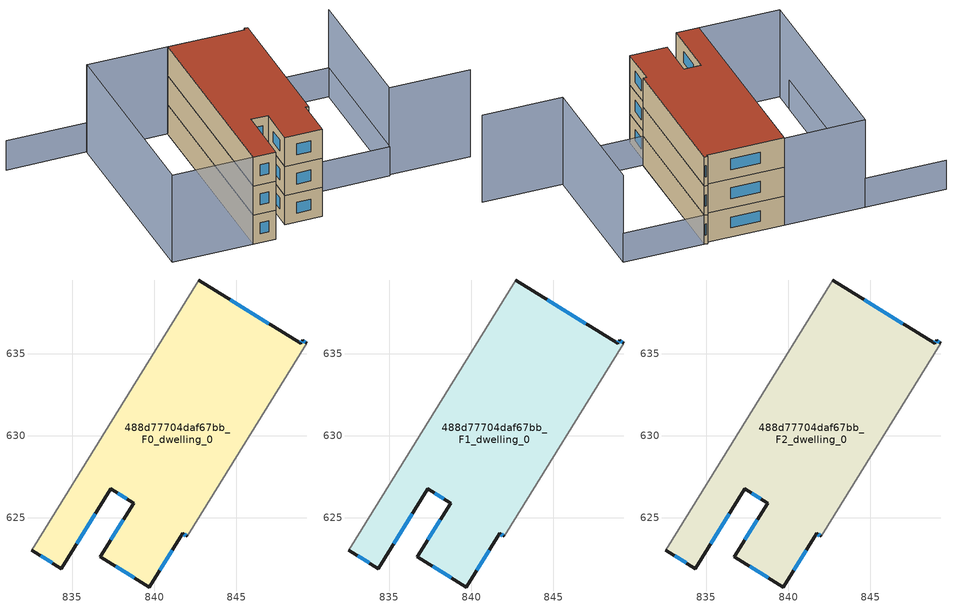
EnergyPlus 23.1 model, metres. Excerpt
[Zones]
488d77704daf67bb_F0_dwelling_0
 floor ground (EU_floor_Construction): 849.02,635.81 849.29,635.65 842.01,623.87 841.72,624.05 839.69,620.79 836.71,622.65 838.74,625.9 837.35,626.76 834.34,621.91 832.53,623.04 842.7,639.49 848.91,635.63 z0
 wall outside (EU_wall_Construction): 832.53,623.04 834.34,621.91 837.35,626.76 838.74,625.9 836.71,622.65 839.69,620.79 841.72,624.05 842.01,623.87 / 849.29,635.65 849.02,635.81 848.91,635.63 842.7,639.49 z0:3
 wall adiabatic (EU_wall_Construction): 842.7,639.49 832.53,623.04 / 842.01,623.87 849.29,635.65 z0:3
 window (EU_Window_Construction): 840.33,621.81 841.09,623.04 / 837.64,622.07 838.77,621.37 / 838.11,624.89 837.34,623.66 / 837.78,626.5 838.31,626.17 / 835.28,623.42 836.41,625.25 / 833.09,622.69 833.78,622.26 / 846.98,636.83 844.64,638.29 / 848.99,635.75 848.95,635.69 / 849.2,635.7 849.1,635.76 / 841.81,624 841.92,623.93 z0.93:2.07
488d77704daf67bb_F1_dwelling_0
 floor to 488d77704daf67bb_F0_dwelling_0 (EU_floor_Construction): 849.02,635.81 849.28,635.65 842,623.87 841.72,624.05 839.69,620.79 836.71,622.65 838.74,625.9 837.35,626.76 834.34,621.91 832.53,623.04 842.7,639.49 848.91,635.63 z3
 wall outside (EU_wall_Construction): 832.53,623.04 834.34,621.91 837.35,626.76 838.74,625.9 836.71,622.65 839.69,620.79 841.72,624.05 842.01,623.87 / 849.29,635.65 849.02,635.81 848.91,635.63 842.7,639.49 z3:6
 wall adiabatic (EU_wall_Construction): 842.7,639.49 832.53,623.04 / 842.01,623.87 849.29,635.65 z3:6
 window (EU_Window_Construction): 840.33,621.81 841.09,623.04 / 837.64,622.07 838.77,621.37 / 838.11,624.89 837.34,623.66 / 837.78,626.5 838.31,626.17 / 835.28,623.42 836.41,625.25 / 833.09,622.69 833.78,622.26 / 846.98,636.83 844.64,638.29 / 848.99,635.75 848.95,635.69 / 849.2,635.7 849.1,635.76 / 841.81,624 841.92,623.93 z3.93:5.07
488d77704daf67bb_F2_dwelling_0
 floor to 488d77704daf67bb_F1_dwelling_0 (EU_floor_Construction): 849.02,635.81 849.28,635.65 842,623.87 841.72,624.05 839.69,620.79 836.71,622.65 838.74,625.9 837.35,626.76 834.34,621.91 832.53,623.04 842.7,639.49 848.91,635.63 z6
 wall outside (EU_wall_Construction): 832.53,623.04 834.34,621.91 837.35,626.76 838.74,625.9 836.71,622.65 839.69,620.79 841.72,624.05 842.01,623.87 / 849.29,635.65 849.02,635.81 848.91,635.63 842.7,639.49 z6:9
 wall adiabatic (EU_wall_Construction): 842.7,639.49 832.53,623.04 / 842.01,623.87 849.29,635.65 z6:9
 window (EU_Window_Construction): 840.33,621.81 841.09,623.04 / 837.64,622.07 838.77,621.37 / 838.11,624.89 837.34,623.66 / 837.78,626.5 838.31,626.17 / 835.28,623.42 836.41,625.25 / 833.09,622.69 833.78,622.26 / 846.98,636.83 844.64,638.29 / 848.99,635.75 848.95,635.69 / 849.2,635.7 849.1,635.76 / 841.81,624 841.92,623.93 z6.93:8.07
 roof outside (EU_roof_Construction): 842.01,623.87 849.29,635.65 849.02,635.81 848.91,635.63 842.7,639.49 832.53,623.04 834.34,621.91 837.35,626.76 838.74,625.9 836.71,622.65 839.69,620.79 841.72,624.05 z9
shading: 855.03,615.97 848.55,619.98 / 848.55,619.98 855.76,631.63 / 842.71,639.5 832.53,623.04 / 832.53,623.04 826.05,627.04 / 826.05,627.04 836.23,643.51 / 836.23,643.51 842.71,639.5 z0:9; 829.76,647.53 836.24,643.52 / 836.24,643.52 827.22,628.94 / 855.76,631.64 848.46,619.83 / 848.46,619.83 841.98,623.83 / 841.98,623.83 849.28,635.65 / 849.28,635.65 855.76,631.64 z0:3
[Building]
EU S2 Campaign: North Axis=0; Terrain=City; Solar Distribution=FullExterior
[Site:Location]
Montreal-Trudeau.Intl.AP: Latitude=45.4667; Longitude=-73.75; Time Zone=-5; Elevation=36
[SizingPeriod:WeatherFileDays]
AnnualSizingPeriod: Begin Month=1; Begin Day of Month=1; End Month=12; End Day of Month=31; Day of Week for Start Day=Monday; Use Weather File Daylight Saving Period=No; Use Weather File Rain and Snow Indicators=No
[MATERIAL]
EU_InternalMass_Material: Roughness=MediumRough; Thickness=0.1; Conductivity=1; Density=1800; Specific Heat=900; Thermal Absorptance=0.9; Solar Absorptance=0.7; Visible Absorptance=0.7
[MATERIAL:NOMASS] Roughness=MediumRough; Thermal Absorptance=0.9; Solar Absorptance=0.7; Visible Absorptance=0.7
Name | Thermal Resistance
EU_wall_NoMass; EU_floor_NoMass | 1.36485
EU_roof_NoMass | 2.55992
[WINDOWMATERIAL:SIMPLEGLAZINGSYSTEM]
EU_Window_SimpleGlazing: UFactor=3.92339; Solar Heat Gain Coefficient=0.8; Visible Transmittance=0.8
[CONSTRUCTION]
EU_wall_Construction: EU_wall_NoMass
EU_roof_Construction: EU_roof_NoMass
EU_floor_Construction: EU_floor_NoMass
EU_Window_Construction: EU_Window_SimpleGlazing
EU_InternalMass_Construction: EU_InternalMass_Material
[ZONE] Type=1; Multiplier=1; Ceiling Height=autocalculate; Floor Area=autocalculate; Part of Total Floor Area=Yes
Name | Volume
488d77704daf67bb_F0_dwelling_0 | 388.712
488d77704daf67bb_F1_dwelling_0; 488d77704daf67bb_F2_dwelling_0 | 388.713
[INTERNALMASS] Construction=EU_InternalMass_Construction; Surface Area=129.571
Name | Zone or ZoneList
488d77704daf67bb_F0_dwelling_0_EU_InternalMass | 488d77704daf67bb_F0_dwelling_0
488d77704daf67bb_F1_dwelling_0_EU_InternalMass | 488d77704daf67bb_F1_dwelling_0
488d77704daf67bb_F2_dwelling_0_EU_InternalMass | 488d77704daf67bb_F2_dwelling_0
[OTHEREQUIPMENT] Fuel Type=Electricity; Design Level Calculation Method=Watts/Area; Power per Zone Floor Area=1; Fraction Latent=0; Fraction Radiant=0; Fraction Lost=0; Carbon Dioxide Generation Rate=0; EndUse Subcategory=EU_Step8_InternalGains
Name | Zone or ZoneList or Space or SpaceList | Schedule
EU_Step8_InternalGain_488d77704daf67bb_F0_dwelling_0_f000 | 488d77704daf67bb_F0_dwelling_0 | EU_Step8_GainSchedule_488d77704daf67bb_F0_dwelling_0_f000
EU_Step8_InternalGain_488d77704daf67bb_F1_dwelling_0_f000 | 488d77704daf67bb_F1_dwelling_0 | EU_Step8_GainSchedule_488d77704daf67bb_F1_dwelling_0_f000
EU_Step8_InternalGain_488d77704daf67bb_F2_dwelling_0_f000 | 488d77704daf67bb_F2_dwelling_0 | EU_Step8_GainSchedule_488d77704daf67bb_F2_dwelling_0_f000
[ZONEVENTILATION:DESIGNFLOWRATE] Schedule=EU_AlwaysOn; Design Flow Rate Calculation Method=AirChanges/Hour; Air Changes per Hour=0.860309; Ventilation Type=Natural; Fan Pressure Rise=0; Fan Total Efficiency=1; Constant Term Coefficient=1; Temperature Term Coefficient=0; Velocity Term Coefficient=0; Velocity Squared Term Coefficient=0; Minimum Indoor Temperature=-100; Maximum Indoor Temperature=100; Delta Temperature=-100; Minimum Outdoor Temperature=-100; Maximum Outdoor Temperature=100; Maximum Wind Speed=40
Name | Zone or ZoneList or Space or SpaceList
EU_ConstantAir_488d77704daf67bb_F0_dwelling_0 | 488d77704daf67bb_F0_dwelling_0
EU_ConstantAir_488d77704daf67bb_F1_dwelling_0 | 488d77704daf67bb_F1_dwelling_0
EU_ConstantAir_488d77704daf67bb_F2_dwelling_0 | 488d77704daf67bb_F2_dwelling_0
[HVACTEMPLATE:THERMOSTAT] Constant Heating Setpoint=20; Constant Cooling Setpoint=50
EU_HeatOnly_488d77704daf67bb_F0_dwelling_0; EU_HeatOnly_488d77704daf67bb_F1_dwelling_0; EU_HeatOnly_488d77704daf67bb_F2_dwelling_0
[HVACTEMPLATE:ZONE:IDEALLOADSAIRSYSTEM] System Availability Schedule=EU_AlwaysOn; Maximum Heating Supply Air Temperature=50; Minimum Cooling Supply Air Temperature=13; Maximum Heating Supply Air Humidity Ratio=0.0156; Minimum Cooling Supply Air Humidity Ratio=0.0077; Heating Limit=NoLimit; Cooling Limit=NoLimit; Heating Availability Schedule=EU_AlwaysOn; Cooling Availability Schedule=EU_CoolingOff; Dehumidification Control Type=ConstantSensibleHeatRatio; Cooling Sensible Heat Ratio=0.7; Dehumidification Setpoint=60; Humidification Control Type=None; Humidification Setpoint=30; Outdoor Air Method=None; Outdoor Air Flow Rate per Person=0.00944; Outdoor Air Flow Rate per Zone Floor Area=0; Outdoor Air Flow Rate per Zone=0; Demand Controlled Ventilation Type=None; Outdoor Air Economizer Type=NoEconomizer; Heat Recovery Type=None; Sensible Heat Recovery Effectiveness=0.7; Latent Heat Recovery Effectiveness=0.65
Name | Template Thermostat
488d77704daf67bb_F0_dwelling_0 | EU_HeatOnly_488d77704daf67bb_F0_dwelling_0
488d77704daf67bb_F1_dwelling_0 | EU_HeatOnly_488d77704daf67bb_F1_dwelling_0
488d77704daf67bb_F2_dwelling_0 | EU_HeatOnly_488d77704daf67bb_F2_dwelling_0
[SIZING:ZONE] Zone Cooling Design Supply Air Temperature Input Method=SupplyAirTemperature; Zone Cooling Design Supply Air Temperature=13; Zone Heating Design Supply Air Temperature Input Method=SupplyAirTemperature; Zone Heating Design Supply Air Temperature=50; Zone Cooling Design Supply Air Humidity Ratio=0.008; Zone Heating Design Supply Air Humidity Ratio=0.008; Cooling Design Air Flow Method=DesignDay; Cooling Design Air Flow Rate=0; Cooling Minimum Air Flow per Zone Floor Area=0.000762; Cooling Minimum Air Flow=0; Cooling Minimum Air Flow Fraction=0.2; Heating Design Air Flow Method=DesignDay; Heating Design Air Flow Rate=0; Heating Maximum Air Flow per Zone Floor Area=0.002032; Heating Maximum Air Flow=0.141576; Heating Maximum Air Flow Fraction=0.3; Account for Dedicated Outdoor Air System=No; Dedicated Outdoor Air System Control Strategy=NeutralSupplyAir; Dedicated Outdoor Air Low Setpoint Temperature for Design=autosize; Dedicated Outdoor Air High Setpoint Temperature for Design=autosize; Zone Load Sizing Method=Sensible Load Only No Latent Load; Zone Latent Cooling Design Supply Air Humidity Ratio Input Method=HumidityRatioDifference; Zone Cooling Design Supply Air Humidity Ratio Difference=0.005; Zone Latent Heating Design Supply Air Humidity Ratio Input Method=HumidityRatioDifference; Zone Humidification Design Supply Air Humidity Ratio Difference=0.005
488d77704daf67bb_F0_dwelling_0; 488d77704daf67bb_F1_dwelling_0; 488d77704daf67bb_F2_dwelling_0
[SCHEDULE:CONSTANT]
Name | Hourly Value
EU_AlwaysOn | 1
EU_CoolingOff | 0
[SCHEDULE:FILE] Column Number=1; Rows to Skip at Top=0; Number of Hours of Data=8760; Column Separator=Comma; Interpolate to Timestep=No; Minutes per Item=60; Adjust Schedule for Daylight Savings=Yes
Name | File
EU_Step8_GainSchedule_488d77704daf67bb_F0_dwelling_0_f000 | ../../schedules/488d77704daf67bb/488d77704daf67bb_F0_dwelling_0_f000_gain.csv
EU_Step8_GainSchedule_488d77704daf67bb_F1_dwelling_0_f000 | ../../schedules/488d77704daf67bb/488d77704daf67bb_F1_dwelling_0_f000_gain.csv
EU_Step8_GainSchedule_488d77704daf67bb_F2_dwelling_0_f000 | ../../schedules/488d77704daf67bb/488d77704daf67bb_F2_dwelling_0_f000_gain.csv
